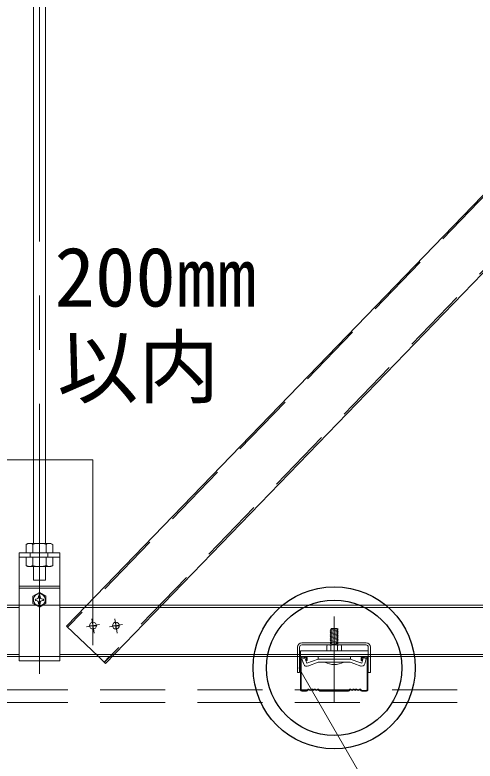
# Model space of a CAD drawing. Units: millimetres at full size, sheet at 1:40; details may follow other scales. Extents: x -7800 to 7800, y -5578 to 5485.
# Drawn here: x -3430 to -3089, y -1143 to -591 of the extents above; entities that cross this region are included whole.
import ezdxf
from ezdxf.enums import TextEntityAlignment as Align

# ---------------------------------------------------------------- set-up
doc = ezdxf.new("R2010")
doc.units = ezdxf.units.MM
doc.header["$LTSCALE"] = 40
doc.linetypes.add('CHAIN1', pattern=[8, 5, -1, 1, -1])
doc.linetypes.add('DASHED1', pattern=[1.8, 1.2, -0.6])
for name, color, linetype, lineweight in [('2-0_中心線', 4, 'CHAIN1', 9), ('2-1_吊り材', 4, 'Continuous', 9), ('2-2_野縁受け', 3, 'Continuous', 18), ('2-3_野縁', 7, 'Continuous', 18), ('2-4_斜め部材', 3, 'DASHED1', 18), ('2-5_寸法', 4, 'Continuous', 9), ('2-6_文字', 7, 'Continuous', 18), ('2-A_クリップ', 3, 'Continuous', 18), ('2-B_ビス', 3, 'Continuous', 18), ('2-C_パネル', 4, 'DASHED1', 9), ('2-E', 2, 'Continuous', 25)]:
    doc.layers.add(name, color=color, linetype=linetype, lineweight=lineweight)
doc.styles.add('ＭＳ ゴシック', font='')
doc.styles.get('ＭＳ ゴシック').set_extended_font_data('MS Gothic')

msp = doc.modelspace()

# ---------------------------------------------------------------- linework, layer by layer
at = {"layer": '2-0_中心線'}
for p, q in [((-3411.43, -1078.63), (-3411.43, -141.16)), ((-3370.79, -1048.46), (-3372.66, -1037.88)), ((-3353.85, -1048.46), (-3355.71, -1037.88)), ((-3193.38, -1036.12), (-3193.38, -1100.03)), ((-3367, -1042.05), (-3376.55, -1043.73)), ((-3350.06, -1042.05), (-3359.6, -1043.73))]:
    msp.add_line(p, q, dxfattribs=at)
at = {"layer": '2-1_吊り材', "color": 3, "lineweight": 18}
for p, q in [((-3415.88, -156.26), (-3415.88, -981.96)), ((-3406.88, -156.26), (-3406.88, -981.96))]:
    msp.add_line(p, q, dxfattribs=at)
at = {"layer": '2-1_吊り材', "color": 7, "lineweight": 18}
for p, q in [((-3419.87, -981.96), (-3421.18, -982.72)), ((-3421.18, -988.96), (-3421.18, -982.72)), ((-3419.87, -981.96), (-3415.72, -981.96)), ((-3416.28, -988.96), (-3416.28, -982.72)), ((-3415.72, -981.96), (-3402.9, -981.96)), ((-3406.48, -988.96), (-3406.48, -982.72)), ((-3402.9, -981.96), (-3401.58, -982.72)), ((-3401.58, -988.96), (-3401.58, -982.72)), ((-3426.38, -1068.96), (-3426.38, -988.96)), ((-3426.38, -988.96), (-3396.38, -988.96)), ((-3421.18, -988.96), (-3401.58, -988.96)), ((-3396.38, -988.96), (-3396.38, -1068.96)), ((-3426.38, -1013.76), (-3396.38, -1013.76)), ((-3426.38, -1015.14), (-3396.38, -1015.14)), ((-3411.43, -1018.26), (-3416.19, -1021.01)), ((-3416.19, -1021.01), (-3416.19, -1026.51)), ((-3412.03, -1020.82), (-3412.03, -1021.38)), ((-3411.43, -1018.26), (-3406.67, -1021.01)), ((-3410.83, -1020.82), (-3410.83, -1021.38)), ((-3410.83, -1020.82), (-3410.83, -1021.63)), ((-3406.67, -1021.01), (-3406.67, -1026.51)), ((-3414.03, -1027.76), (-3416.19, -1026.51)), ((-3414.37, -1023.16), (-3413.78, -1023.16)), ((-3414.37, -1024.36), (-3413.78, -1024.36)), ((-3412.03, -1026.7), (-3412.03, -1026.14)), ((-3410.83, -1026.7), (-3410.83, -1025.88)), ((-3410.83, -1026.7), (-3410.83, -1026.14)), ((-3408.49, -1023.16), (-3409.08, -1023.16)), ((-3408.49, -1024.36), (-3409.08, -1024.36)), ((-3408.83, -1027.76), (-3406.67, -1026.51)), ((-3411.43, -1029.26), (-3414.03, -1027.76)), ((-3411.43, -1029.26), (-3408.83, -1027.76)), ((-3396.38, -1068.96), (-3426.38, -1068.96))]:
    msp.add_line(p, q, dxfattribs=at)
at = {"layer": '2-1_吊り材', "color": 7, "linetype": 'DASHED1', "lineweight": 18}
for p, q in [((-3426.38, -992.16), (-3396.38, -992.16)), ((-3421.18, -992.16), (-3421.18, -998.4)), ((-3401.58, -992.16), (-3421.18, -992.16)), ((-3418.21, -988.96), (-3418.21, -992.16)), ((-3416.28, -992.16), (-3416.28, -998.4)), ((-3406.48, -992.16), (-3406.48, -998.4)), ((-3405.21, -988.96), (-3405.21, -992.16)), ((-3401.58, -992.16), (-3401.58, -998.4)), ((-3419.87, -999.16), (-3421.18, -998.4)), ((-3402.9, -999.16), (-3419.87, -999.16)), ((-3415.88, -999.16), (-3415.88, -1009.2)), ((-3406.88, -999.16), (-3406.88, -1009.2)), ((-3402.9, -999.16), (-3401.58, -998.4)), ((-3415.88, -1009.2), (-3406.88, -1009.2)), ((-3396.38, -1027.76), (-3426.38, -1027.76)), ((-3396.38, -1065.76), (-3426.38, -1065.76))]:
    msp.add_line(p, q, dxfattribs=at)
at = {"layer": '2-1_吊り材', "color": 7, "lineweight": 18}
for centre, radius, start, end in [((-3417.98, -988.73), 6.81, 96.3429, 118.0413), ((-3418.9, -986.84), 4.88, 57.5712, 88.0446), ((-3411.38, -998.17), 16.22, 72.412, 107.588), ((-3403.87, -986.84), 4.88, 91.9554, 122.4288), ((-3404.79, -988.73), 6.81, 61.9587, 83.6571), ((-3411.43, -1023.76), 4.4, 294.6199, 245.3801), ((-3413.63, -1021.56), 1.6, 264.363, 6.6734), ((-3411.43, -1023.76), 3, 78.463, 101.537), ((-3409.24, -1021.56), 1.6, 173.3265, 275.637), ((-3411.43, -1023.76), 3, 168.463, 191.5133), ((-3413.63, -1025.96), 1.6, 353.3265, 95.637), ((-3411.43, -1023.76), 3, 258.463, 281.537), ((-3409.24, -1025.96), 1.6, 84.363, 186.6735), ((-3411.43, -1023.76), 3, 348.4867, 11.537), ((-3411.43, -1023.76), 4.4, 245.3801, 294.6199)]:
    msp.add_arc(centre, radius, start, end, dxfattribs=at)
at = {"layer": '2-1_吊り材', "color": 7, "linetype": 'DASHED1', "lineweight": 18}
for centre, radius, start, end in [((-3417.98, -992.39), 6.81, 241.9587, 263.6571), ((-3418.9, -994.28), 4.88, 271.9554, 302.4288), ((-3411.38, -982.94), 16.22, 252.412, 287.588), ((-3403.87, -994.28), 4.88, 237.5712, 268.0446), ((-3404.79, -992.39), 6.81, 276.3429, 298.0413)]:
    msp.add_arc(centre, radius, start, end, dxfattribs=at)
at = {"layer": '2-2_野縁受け'}
for p, q in [((-3705.44, -1029.36), (-3426.38, -1029.36)), ((-3701.75, -1027.76), (-3426.38, -1027.76)), ((-3396.38, -1027.76), (-2526.38, -1027.76)), ((-3396.38, -1029.36), (-2526.38, -1029.36)), ((-3396.38, -1064.16), (-2526.38, -1064.16)), ((-3396.38, -1065.76), (-3385.02, -1065.76)), ((-3385.02, -1065.76), (-3354.17, -1065.76)), ((-3354.17, -1065.76), (-2526.38, -1065.76))]:
    msp.add_line(p, q, dxfattribs=at)
for points in [[(-4296.38, -1065.76), (-3455.01, -1065.76), (-3426.38, -1065.76)], [(-3883.41, -1064.16), (-3814.85, -1064.16), (-3426.38, -1064.16)]]:
    msp.add_lwpolyline(points, dxfattribs=at)
at = {"layer": '2-3_野縁'}
for p, q in [((-3214.38, -1065.76), (-3217.38, -1065.76)), ((-3172.38, -1065.76), (-3169.38, -1065.76)), ((-3218.38, -1066.76), (-3218.38, -1090.29)), ((-3217.88, -1090.24), (-3217.88, -1066.76)), ((-3214.38, -1066.26), (-3217.38, -1066.26)), ((-3213.88, -1068.76), (-3213.88, -1066.76)), ((-3213.88, -1068.76), (-3213.38, -1068.76)), ((-3213.38, -1068.76), (-3213.38, -1066.76)), ((-3173.38, -1068.76), (-3173.38, -1066.76)), ((-3172.88, -1068.76), (-3173.38, -1068.76)), ((-3172.88, -1068.76), (-3172.88, -1066.76)), ((-3172.38, -1066.26), (-3169.38, -1066.26)), ((-3168.88, -1090.28), (-3168.88, -1066.76)), ((-3168.38, -1066.76), (-3168.38, -1090.21)), ((-3217.38, -1090.76), (-3213.8, -1090.76)), ((-3217.38, -1090.76), (-3213.8, -1090.76)), ((-3213.8, -1091.26), (-3217.38, -1091.26)), ((-3213.8, -1091.26), (-3217.38, -1091.26)), ((-3212.74, -1089.91), (-3213.45, -1090.61)), ((-3213.45, -1090.61), (-3212.74, -1089.91)), ((-3212.38, -1090.26), (-3213.09, -1090.97)), ((-3212.38, -1090.26), (-3213.09, -1090.97)), ((-3205.38, -1090.26), (-3204.68, -1090.97)), ((-3205.03, -1089.91), (-3204.32, -1090.61)), ((-3203.97, -1090.76), (-3193.38, -1090.76)), ((-3203.97, -1091.26), (-3193.38, -1091.26)), ((-3182.8, -1090.76), (-3193.38, -1090.76)), ((-3182.8, -1091.26), (-3193.38, -1091.26)), ((-3181.74, -1089.91), (-3182.44, -1090.61)), ((-3181.38, -1090.26), (-3182.09, -1090.97)), ((-3174.38, -1090.26), (-3173.68, -1090.97)), ((-3174.38, -1090.26), (-3173.68, -1090.97)), ((-3174.03, -1089.91), (-3173.32, -1090.61)), ((-3173.32, -1090.61), (-3174.03, -1089.91)), ((-3169.38, -1090.76), (-3172.97, -1090.76)), ((-3169.38, -1090.76), (-3172.97, -1090.76)), ((-3172.97, -1091.26), (-3169.38, -1091.26)), ((-3172.97, -1091.26), (-3169.38, -1091.26))]:
    msp.add_line(p, q, dxfattribs=at)
for centre, radius, start, end in [((-3217.38, -1066.76), 1, 90.003, 180.003), ((-3214.38, -1066.76), 1, 0.003, 90.003), ((-3172.38, -1066.76), 1, 89.997, 179.997), ((-3169.38, -1066.76), 1, 359.997, 89.997), ((-3217.38, -1066.76), 0.5, 90.003, 180.003), ((-3214.38, -1066.76), 0.5, 0.003, 90.003), ((-3172.38, -1066.76), 0.5, 89.997, 179.997), ((-3169.38, -1066.76), 0.5, 359.997, 89.997), ((-3217.38, -1090.26), 1, 177.476, 270), ((-3217.38, -1090.26), 1, 177.476, 270), ((-3217.38, -1090.26), 0.5, 177.476, 270), ((-3217.38, -1090.26), 0.5, 177.476, 270), ((-3213.8, -1090.26), 0.5, 270, 315), ((-3213.8, -1090.26), 0.5, 270, 315), ((-3213.8, -1090.26), 1, 270, 315), ((-3213.8, -1090.26), 1, 270, 315), ((-3212.38, -1090.26), 0.5, 46.3972, 135), ((-3211.13, -1088.95), 1.81, 226.3972, 313.6028), ((-3211.13, -1088.95), 1.31, 226.3972, 313.6028), ((-3209.88, -1090.26), 0.5, 36.8699, 133.6028), ((-3208.88, -1089.51), 1.25, 216.8699, 323.1301), ((-3208.88, -1089.51), 0.75, 216.8699, 323.1301), ((-3207.88, -1090.26), 0.5, 46.3972, 143.1301), ((-3207.88, -1090.26), 0.5, 36.8699, 143.1301), ((-3206.63, -1088.95), 1.81, 226.3972, 313.6028), ((-3206.63, -1088.95), 1.31, 226.3972, 313.6028), ((-3205.38, -1090.26), 0.5, 45, 133.6028), ((-3203.97, -1090.26), 1, 225, 270), ((-3203.97, -1090.26), 0.5, 225, 270), ((-3182.8, -1090.26), 0.5, 270, 315), ((-3182.8, -1090.26), 1, 270, 315), ((-3181.38, -1090.26), 0.5, 46.3972, 135), ((-3180.13, -1088.95), 1.81, 226.3972, 313.6028), ((-3180.13, -1088.95), 1.31, 226.3972, 313.6028), ((-3178.88, -1090.26), 0.5, 36.8699, 143.1301), ((-3178.88, -1090.26), 0.5, 36.8699, 133.6028), ((-3177.88, -1089.51), 1.25, 216.8699, 323.1301), ((-3177.88, -1089.51), 0.75, 216.8699, 323.1301), ((-3176.88, -1090.26), 0.5, 46.3972, 143.1301), ((-3175.63, -1088.95), 1.81, 226.3972, 313.6028), ((-3175.63, -1088.95), 1.31, 226.3972, 313.6028), ((-3174.38, -1090.26), 0.5, 45, 133.6028), ((-3172.97, -1090.26), 1, 225, 270), ((-3172.97, -1090.26), 1, 225, 270), ((-3172.97, -1090.26), 0.5, 225, 270), ((-3172.97, -1090.26), 0.5, 225, 270), ((-3169.38, -1090.26), 1, 270, 2.524), ((-3169.38, -1090.26), 1, 270, 2.524), ((-3169.38, -1090.26), 0.5, 270, 2.524), ((-3169.38, -1090.26), 0.5, 270, 2.524)]:
    msp.add_arc(centre, radius, start, end, dxfattribs=at)
at = {"layer": '2-4_斜め部材'}
msp.add_line((-3367.77, -1065.76), (-3391.46, -1043.28), dxfattribs=at)
at = {"layer": '2-4_斜め部材', "linetype": 'Continuous'}
for p, q in [((-3362.45, -1070.81), (-3367.77, -1065.76)), ((-3359.46, -1065.76), (-3363.44, -1069.87))]:
    msp.add_line(p, q, dxfattribs=at)
at = {"layer": '2-5_寸法'}
msp.add_line((-3371.77, -920.24), (-3371.77, -1057.23), dxfattribs=at)
msp.add_lwpolyline([(-3450.82, -920.24), (-3411.41, -920.24), (-3371.77, -920.24)], dxfattribs=at)
at = {"layer": '2-6_文字'}
msp.add_line((-3219.6, -1074.12), (-3099.71, -1281.76), dxfattribs=at)
at = {"layer": '2-A_クリップ'}
for p, q in [((-3190.35, -1046.12), (-3196.35, -1046.97)), ((-3196.35, -1046.97), (-3195.6, -1047.36)), ((-3190.35, -1047.12), (-3196.35, -1047.97)), ((-3196.35, -1047.97), (-3195.6, -1048.36)), ((-3190.35, -1048.12), (-3196.35, -1048.97)), ((-3196.35, -1048.97), (-3195.6, -1049.36)), ((-3190.35, -1049.12), (-3196.35, -1049.97)), ((-3195.6, -1044.97), (-3191.1, -1044.97)), ((-3195.6, -1056.98), (-3195.6, -1044.97)), ((-3190.35, -1045.12), (-3191.1, -1044.97)), ((-3191.1, -1056.98), (-3191.1, -1045)), ((-3190.35, -1046.12), (-3191.1, -1045.73)), ((-3190.35, -1047.12), (-3191.1, -1046.73)), ((-3190.35, -1048.12), (-3191.1, -1047.73)), ((-3190.35, -1049.12), (-3191.1, -1048.73)), ((-3196.35, -1049.97), (-3195.6, -1050.36)), ((-3190.35, -1050.12), (-3196.35, -1050.97)), ((-3196.35, -1050.97), (-3195.6, -1051.36)), ((-3190.35, -1051.12), (-3196.35, -1051.97)), ((-3196.35, -1051.97), (-3195.6, -1052.36)), ((-3190.35, -1052.12), (-3196.35, -1052.97)), ((-3196.35, -1052.97), (-3195.6, -1053.36)), ((-3190.35, -1053.12), (-3196.35, -1053.97)), ((-3196.35, -1053.97), (-3195.6, -1054.36)), ((-3190.35, -1054.12), (-3196.35, -1054.97)), ((-3190.35, -1050.12), (-3191.1, -1049.73)), ((-3190.35, -1051.12), (-3191.1, -1050.73)), ((-3190.35, -1052.12), (-3191.1, -1051.73)), ((-3190.35, -1053.12), (-3191.1, -1052.73)), ((-3190.35, -1054.12), (-3191.1, -1053.73)), ((-3190.35, -1055.12), (-3191.1, -1054.73)), ((-3220.57, -1058.77), (-3220.57, -1077.55)), ((-3218.97, -1058.77), (-3218.97, -1077.55)), ((-3169.77, -1055.57), (-3217.37, -1055.57)), ((-3169.77, -1057.17), (-3217.37, -1057.17)), ((-3198.85, -1057.98), (-3198.85, -1061.48)), ((-3198.18, -1057.14), (-3198.65, -1057.38)), ((-3198.18, -1057.14), (-3198.65, -1057.38)), ((-3197.85, -1056.98), (-3188.85, -1056.98)), ((-3197.49, -1057.07), (-3195.85, -1057.48)), ((-3197.49, -1057.07), (-3195.85, -1057.48)), ((-3196.35, -1054.97), (-3195.6, -1055.36)), ((-3190.35, -1055.12), (-3196.35, -1055.97)), ((-3196.35, -1055.97), (-3195.6, -1056.36)), ((-3196.35, -1055.97), (-3195.6, -1056.36)), ((-3190.35, -1056.12), (-3196.35, -1056.97)), ((-3190.35, -1056.12), (-3196.35, -1056.97)), ((-3195.85, -1057.48), (-3195.85, -1057.5)), ((-3195.85, -1057.5), (-3195.85, -1061.48)), ((-3191.13, -1057.37), (-3190.85, -1057.47)), ((-3191.13, -1057.37), (-3190.85, -1057.47)), ((-3190.35, -1056.12), (-3191.1, -1055.73)), ((-3190.35, -1056.12), (-3191.1, -1055.73)), ((-3190.63, -1056.98), (-3191.1, -1056.73)), ((-3190.63, -1056.98), (-3191.1, -1056.73)), ((-3189.21, -1057.07), (-3190.85, -1057.47)), ((-3189.21, -1057.07), (-3190.85, -1057.47)), ((-3190.85, -1057.47), (-3190.85, -1061.48)), ((-3188.53, -1057.14), (-3188.06, -1057.37)), ((-3188.53, -1057.14), (-3188.06, -1057.37)), ((-3187.85, -1057.98), (-3187.85, -1061.48)), ((-3168.17, -1058.77), (-3168.17, -1077.55)), ((-3166.57, -1058.77), (-3166.57, -1077.55)), ((-3218.35, -1061.48), (-3218.35, -1065.78)), ((-3218.35, -1061.48), (-3168.35, -1061.48)), ((-3218.35, -1065.78), (-3168.35, -1065.78)), ((-3205.35, -1065.78), (-3205.35, -1067.67)), ((-3198.85, -1061.48), (-3187.85, -1061.48)), ((-3181.35, -1065.78), (-3181.35, -1067.67)), ((-3168.35, -1065.78), (-3168.35, -1061.48)), ((-3168.35, -1064.58), (-3168.17, -1064.58)), ((-3168.35, -1065.78), (-3168.17, -1065.78)), ((-3215.14, -1066.77), (-3217.31, -1067.55)), ((-3215.14, -1066.77), (-3217.31, -1067.55)), ((-3215.91, -1071.4), (-3217.31, -1067.55)), ((-3216.11, -1070.84), (-3217.31, -1067.55)), ((-3213.71, -1070.71), (-3215.14, -1066.77)), ((-3213.71, -1070.71), (-3215.14, -1066.77)), ((-3205.35, -1067.67), (-3213.71, -1070.71)), ((-3212.94, -1072.77), (-3205.24, -1069.97)), ((-3205.35, -1067.67), (-3193.35, -1067.67)), ((-3204.57, -1069.97), (-3205.24, -1069.97)), ((-3193.35, -1069.97), (-3204.57, -1069.97)), ((-3186.35, -1069.97), (-3200.35, -1069.97)), ((-3181.36, -1067.67), (-3193.35, -1067.67)), ((-3181.36, -1067.67), (-3193.35, -1067.67)), ((-3181.36, -1067.67), (-3193.35, -1067.67)), ((-3193.35, -1069.97), (-3182.14, -1069.97)), ((-3193.35, -1069.97), (-3183.62, -1069.97)), ((-3193.35, -1069.97), (-3184.21, -1069.97)), ((-3183.87, -1069.97), (-3182.14, -1069.97)), ((-3183.37, -1069.97), (-3181.46, -1069.97)), ((-3178.22, -1071.15), (-3181.46, -1069.97)), ((-3181.36, -1067.67), (-3173.96, -1070.36)), ((-3173.77, -1072.77), (-3178.96, -1070.88)), ((-3174.25, -1070.26), (-3173, -1070.71)), ((-3173, -1070.71), (-3171.91, -1066.66)), ((-3171.91, -1066.66), (-3169.69, -1067.25)), ((-3170.75, -1071.21), (-3169.69, -1067.25)), ((-3218.97, -1077.55), (-3220.57, -1077.55)), ((-3166.57, -1077.55), (-3168.17, -1077.55))]:
    msp.add_line(p, q, dxfattribs=at)
msp.add_lwpolyline([(-3190.35, -1045.12), (-3196.35, -1045.97), (-3195.6, -1046.36)], dxfattribs=at)
for centre, radius, start, end in [((-3217.37, -1058.77), 3.2, 90, 180), ((-3217.37, -1058.77), 1.6, 90, 180), ((-3197.85, -1057.98), 1, 90, 180), ((-3197.74, -1058.04), 1, 75.942, 116.6021), ((-3197.74, -1058.04), 1, 75.942, 116.6021), ((-3193.35, -1063.48), 6.5, 70.0181, 112.6198), ((-3193.35, -1063.48), 6.5, 70.0181, 112.6198), ((-3188.97, -1058.04), 1, 63.7347, 103.8602), ((-3188.97, -1058.04), 1, 63.7347, 103.8602), ((-3188.85, -1057.98), 1, 0, 90), ((-3169.77, -1058.77), 3.2, 0, 90), ((-3169.77, -1058.77), 1.6, 0, 90), ((-3193.35, -1055.97), 15.65, 243.4349, 296.565), ((-3172.97, -1070.61), 2.3, 245, 345), ((-3213.75, -1070.61), 2.3, 200, 300)]:
    msp.add_arc(centre, radius, start, end, dxfattribs=at)
at = {"layer": '2-B_ビス'}
for p, q in [((-2572.04, -194.74), (-3391.46, -1043.28)), ((-2543.34, -222.6), (-3362.45, -1070.81))]:
    msp.add_line(p, q, dxfattribs=at)
at = {"layer": '2-B_ビス', "linetype": 'DASHED1'}
for p, q in [((-2579.53, -204.22), (-3390.56, -1044.07)), ((-2552.48, -230.34), (-3363.28, -1069.95))]:
    msp.add_line(p, q, dxfattribs=at)
at = {"layer": '2-B_ビス', "color": 7}
for p, q in [((-3374.27, -1042.89), (-3369.27, -1042.89)), ((-3374.27, -1042.89), (-3369.27, -1042.89)), ((-3371.77, -1040.39), (-3371.77, -1045.39)), ((-3357.33, -1042.89), (-3352.33, -1042.89)), ((-3357.33, -1042.89), (-3352.33, -1042.89)), ((-3354.83, -1040.39), (-3354.83, -1045.39))]:
    msp.add_line(p, q, dxfattribs=at)
for centre in [(-3371.77, -1042.89), (-3354.83, -1042.89)]:
    msp.add_circle(centre, 2.5, dxfattribs=at)
at = {"layer": '2-C_パネル'}
for p, q in [((-4590.39, -1090.28), (-2250.81, -1090.28)), ((-4590.39, -1099.78), (-2250.81, -1099.78))]:
    msp.add_line(p, q, dxfattribs=at)
at = {"layer": '2-E'}
for radius in [60, 50]:
    msp.add_circle((-3193.38, -1074.09), radius, dxfattribs=at)

# ---------------------------------------------------------------- texts
at = {"layer": '2-5_寸法', "color": 7, "style": 'ＭＳ ゴシック'}
for s, p in [('200㎜', (-3400.29, -819.89)), ('以内', (-3398.24, -886.71))]:
    msp.add_text(s, height=43.99, dxfattribs=at).set_placement(p, align=Align.BOTTOM_LEFT)

doc.saveas('drawing.dxf')
